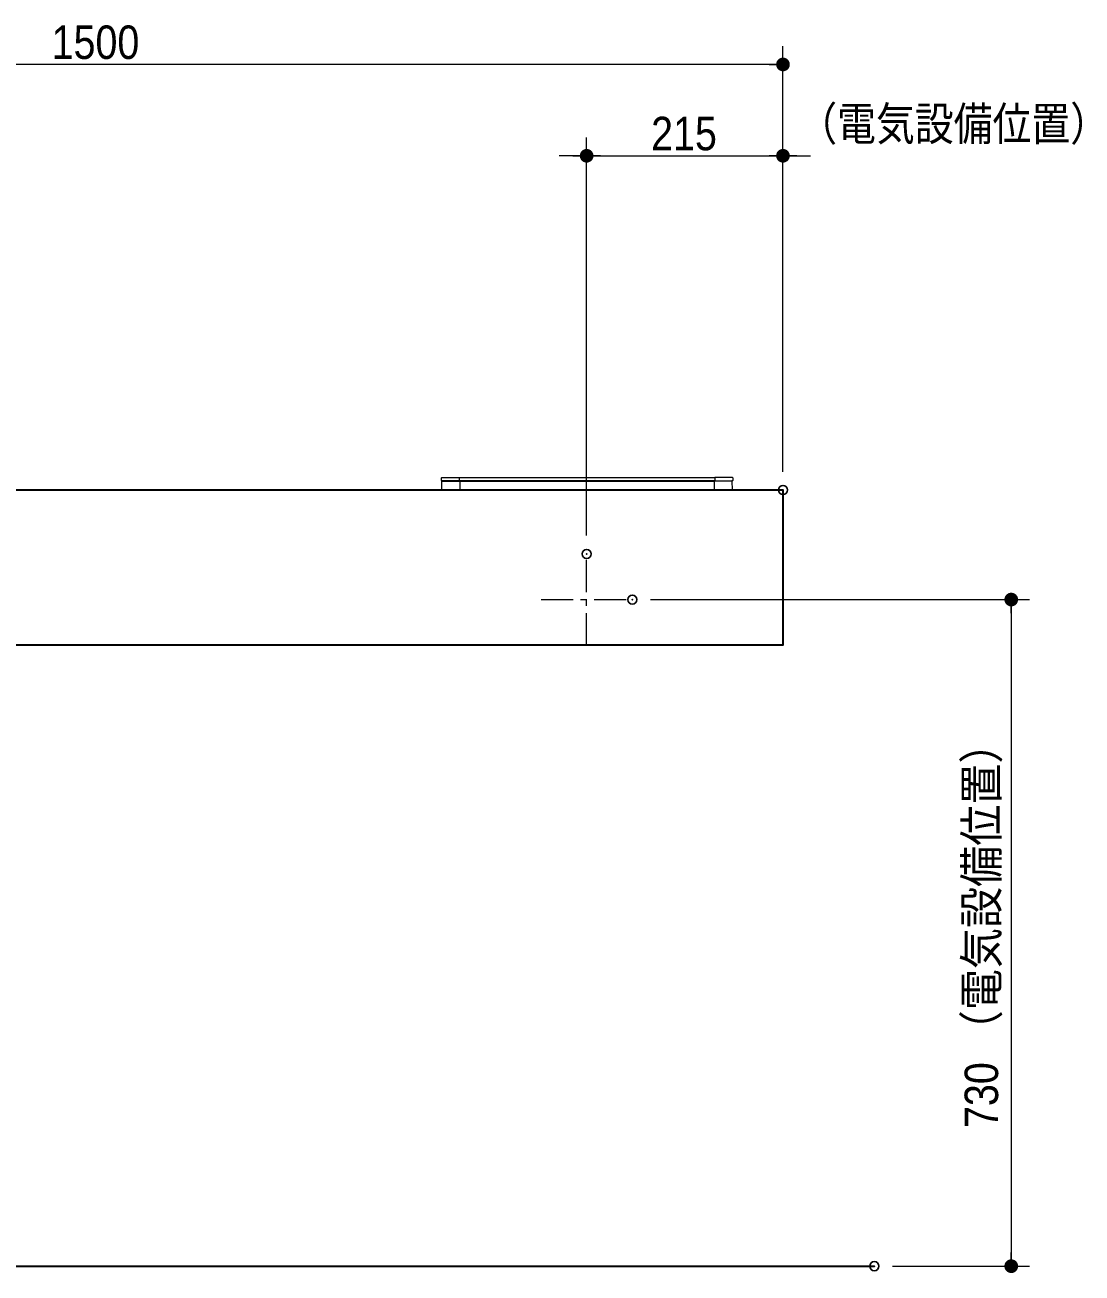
# Model space of a CAD drawing. Units: millimetres, scale not verified. Extents: x -6062 to 6062, y -3045 to 3045.
# Drawn here: x -4443 to -3285, y -1928 to -561 of the extents above; entities that cross this region are included whole.
import ezdxf
from ezdxf.enums import TextEntityAlignment as Align

# ---------------------------------------------------------------- set-up
doc = ezdxf.new("R2010")
doc.units = ezdxf.units.MM
doc.header["$LTSCALE"] = 20
doc.header["$PDMODE"] = 32
doc.header["$PDSIZE"] = 10
doc.linetypes.add('USER2', pattern=[2.91, 1.76, -0.4, 0.35, -0.4])
for name, color, linetype, lineweight in [('0-2_2寸法-1', 7, 'Continuous', 15), ('0-3_0', 7, 'Continuous', 25), ('0-5_5ボウル・キャビネット', 7, 'Continuous', 15), ('0-6_2寸法-2', 7, 'Continuous', 15)]:
    doc.layers.add(name, color=color, linetype=linetype, lineweight=lineweight)
doc.layers.add('0-4_Defpoints', color=7, linetype='Continuous')
doc.styles.add('ＭＳ Ｐゴシック', font='')
doc.styles.get('ＭＳ Ｐゴシック').set_extended_font_data('MS PGothic')

# ---------------------------------------------------------------- blocks, each defined once
blk = doc.blocks.new('_Dot')
at = {"layer": '0-3_0'}
blk.add_line((-10, 0), (-20, 0), dxfattribs=at)
for points in [[(0, 0), (-10, 0), (-9.92, 1.25)], [(0, 0), (-9.92, -1.25), (-10, 0)], [(0, 0), (-9.92, 1.25), (-9.69, 2.49)], [(0, 0), (-9.69, -2.49), (-9.92, -1.25)], [(0, 0), (-9.69, 2.49), (-9.3, 3.68)], [(0, 0), (-9.3, -3.68), (-9.69, -2.49)], [(0, 0), (-9.3, 3.68), (-8.76, 4.82)], [(0, 0), (-8.76, -4.82), (-9.3, -3.68)], [(0, 0), (-8.76, 4.82), (-8.09, 5.88)], [(0, 0), (-8.09, -5.88), (-8.76, -4.82)], [(0, 0), (-8.09, 5.88), (-7.29, 6.85)], [(0, 0), (-7.29, -6.85), (-8.09, -5.88)], [(0, 0), (-7.29, 6.85), (-6.37, 7.71)], [(0, 0), (-6.37, -7.71), (-7.29, -6.85)], [(0, 0), (-6.37, 7.71), (-5.36, 8.44)], [(0, 0), (-5.36, -8.44), (-6.37, -7.71)], [(0, 0), (-5.36, 8.44), (-4.26, 9.05)], [(0, 0), (-4.26, -9.05), (-5.36, -8.44)], [(0, 0), (-4.26, 9.05), (-3.09, 9.51)], [(0, 0), (-3.09, -9.51), (-4.26, -9.05)], [(0, 0), (-3.09, 9.51), (-1.87, 9.82)], [(0, 0), (-1.87, -9.82), (-3.09, -9.51)], [(0, 0), (-1.87, 9.82), (-0.63, 9.98)], [(0, 0), (-0.63, -9.98), (-1.87, -9.82)], [(0, 0), (-0.63, 9.98), (0.63, 9.98)], [(0, 0), (0.63, -9.98), (-0.63, -9.98)], [(0, 0), (0.63, 9.98), (1.87, 9.82)], [(0, 0), (1.87, 9.82), (3.09, 9.51)], [(0, 0), (3.09, 9.51), (4.26, 9.05)], [(0, 0), (4.26, 9.05), (5.36, 8.44)], [(0, 0), (5.36, 8.44), (6.37, 7.71)], [(0, 0), (6.37, 7.71), (7.29, 6.85)], [(0, 0), (7.29, 6.85), (8.09, 5.88)], [(0, 0), (8.09, 5.88), (8.76, 4.82)], [(0, 0), (8.76, 4.82), (9.3, 3.68)], [(0, 0), (9.3, 3.68), (9.69, 2.49)], [(0, 0), (9.69, 2.49), (9.92, 1.25)], [(0, 0), (9.92, 1.25), (10, 0)], [(0, 0), (1.87, -9.82), (0.63, -9.98)], [(0, 0), (3.09, -9.51), (1.87, -9.82)], [(0, 0), (4.26, -9.05), (3.09, -9.51)], [(0, 0), (5.36, -8.44), (4.26, -9.05)], [(0, 0), (6.37, -7.71), (5.36, -8.44)], [(0, 0), (7.29, -6.85), (6.37, -7.71)], [(0, 0), (8.09, -5.88), (7.29, -6.85)], [(0, 0), (8.76, -4.82), (8.09, -5.88)], [(0, 0), (9.3, -3.68), (8.76, -4.82)], [(0, 0), (9.69, -2.49), (9.3, -3.68)], [(0, 0), (9.92, -1.25), (9.69, -2.49)], [(0, 0), (10, 0), (9.92, -1.25)]]:
    blk.add_solid(points, dxfattribs=at)
blk = doc.blocks.new('グループ-13')
at = {"layer": '0-5_5ボウル・キャビネット'}
for p, q in [((-37990, -21200), (-43590, -21200)), ((-37607.5, -21124), (-37990, -21124)), ((-43575, -21400), (-43967, -21400)), ((-38005, -21400), (-37613, -21400))]:
    blk.add_line(p, q, dxfattribs=at)
blk.add_lwpolyline([(-43575, -21394), (-43973.9, -21394), (-43970.2, -21209.8), (-43575, -21209.8)], close=True, dxfattribs=at)
for points in [[(-43590, -21124), (-43590, -21200), (-43972.5, -21200)], [(-43972.5, -21124), (-43590, -21124), (-37990, -21124), (-37990, -21200), (-37607.5, -21200)], [(-43575, -21200), (-43575, -21209.8), (-38005, -21209.8), (-38005, -21394), (-43575, -21394), (-43575, -21400), (-38005, -21400), (-38005, -21394), (-37606.1, -21394), (-37609.8, -21209.8), (-38005, -21209.8), (-38005, -21200)]]:
    blk.add_lwpolyline(points, dxfattribs=at)
for centre, radius, start, end in [((-43940, -21162), 50, 130.58914, 229.41086), ((-43960.2, -21210), 10, 90, 178.85424), ((-37619.8, -21210), 10, 1.14576, 90), ((-37640, -21162), 50, 310.58917, 49.41072), ((-43967, -21394), 6, 180, 270), ((-37613, -21394), 6, 270, 0)]:
    blk.add_arc(centre, radius, start, end, dxfattribs=at)
blk = doc.blocks.new('グループ-14')
at = {"layer": '0-5_5ボウル・キャビネット'}
blk.add_blockref('グループ-13', (0, 0), dxfattribs=at)

msp = doc.modelspace()

# ---------------------------------------------------------------- linework, layer by layer
at = {"layer": '0-2_2寸法-1'}
for p, q in [((-3612.5, -684), (-3612.5, -584)), ((-3627.51, -604), (-5097.49, -604)), ((-3827.5, -1120), (-3827.5, -684)), ((-3612.5, -1050), (-3612.5, -684)), ((-3812.49, -704), (-3627.51, -704)), ((-3757.5, -1190), (-3342.5, -1190)), ((-3362.5, -1205.01), (-3362.5, -1904.99)), ((-3492.5, -1920), (-3342.5, -1920))]:
    msp.add_line(p, q, dxfattribs=at)
at = {"layer": '0-4_Defpoints'}
for p in [(-3612.5, -704), (-3612.5, -1070), (-3827.5, -1140), (-3777.5, -1190), (-3512.5, -1920), (-3362.5, -1920)]:
    msp.add_point(p, dxfattribs=at)
at = {"layer": '0-5_5ボウル・キャビネット', "linetype": 'USER2'}
for p, q in [((-3827.5, -1240), (-3827.5, -1140)), ((-3877.5, -1190), (-3777.5, -1190))]:
    msp.add_line(p, q, dxfattribs=at)
at = {"layer": '0-5_5ボウル・キャビネット', "lineweight": 30}
msp.add_line((-5212.5, -1920), (-3512.5, -1920), dxfattribs=at)
msp.add_lwpolyline([(-5112.5, -1070), (-3612.5, -1070), (-3612.5, -1240), (-5112.5, -1240)], close=True, dxfattribs=at)
at = {"layer": '0-6_2寸法-2'}
for p, q in [((-3827.5, -1120), (-3827.5, -684)), ((-3612.5, -1050), (-3612.5, -684)), ((-3842.51, -704), (-3857.51, -704)), ((-3827.5, -704), (-3612.5, -704)), ((-3597.49, -704), (-3582.49, -704))]:
    msp.add_line(p, q, dxfattribs=at)

# ---------------------------------------------------------------- block references
at = {"layer": '0-2_2寸法-1', "xscale": 0.7503418, "yscale": 0.7503418}
for p in [(-3612.5, -604), (-3612.5, -704)]:
    msp.add_blockref('_Dot', p, dxfattribs=at)
for p, rotation in [((-3827.5, -704), 180), ((-3362.5, -1190), 90), ((-3362.5, -1920), 270)]:
    msp.add_blockref('_Dot', p, dxfattribs=dict(at, rotation=rotation))
at = {"layer": '0-5_5ボウル・キャビネット', "xscale": 0.05, "yscale": 0.05}
msp.add_blockref('グループ-14', (-1787.5, 0), dxfattribs=at)
at = {"layer": '0-6_2寸法-2', "xscale": 0.7503418, "yscale": 0.7503418}
msp.add_blockref('_Dot', (-3827.5, -704), dxfattribs=at)
at = {"layer": '0-6_2寸法-2', "xscale": 0.7503418, "yscale": 0.7503418, "rotation": 180}
msp.add_blockref('_Dot', (-3612.5, -704), dxfattribs=at)

# ---------------------------------------------------------------- texts
at = {"layer": '0-2_2寸法-1', "style": 'ＭＳ Ｐゴシック', "width": 0.9}
for s, p in [('1500', (-4413.41, -608.96)), ('215', (-3756.89, -708.96))]:
    msp.add_text(s, height=36.66, dxfattribs=at).set_placement(p, align=Align.BOTTOM_LEFT)
msp.add_text('730 （電気設備位置）', height=36.66, rotation=90, dxfattribs=at).set_placement((-3365.9, -1768.65), align=Align.BOTTOM_LEFT)
at = {"layer": '0-6_2寸法-2', "style": 'ＭＳ Ｐゴシック', "width": 0.85}
msp.add_text('（電気設備位置）', height=36.69, dxfattribs=at).set_placement((-3595.72, -698.26), align=Align.BOTTOM_LEFT)

doc.saveas('drawing.dxf')
